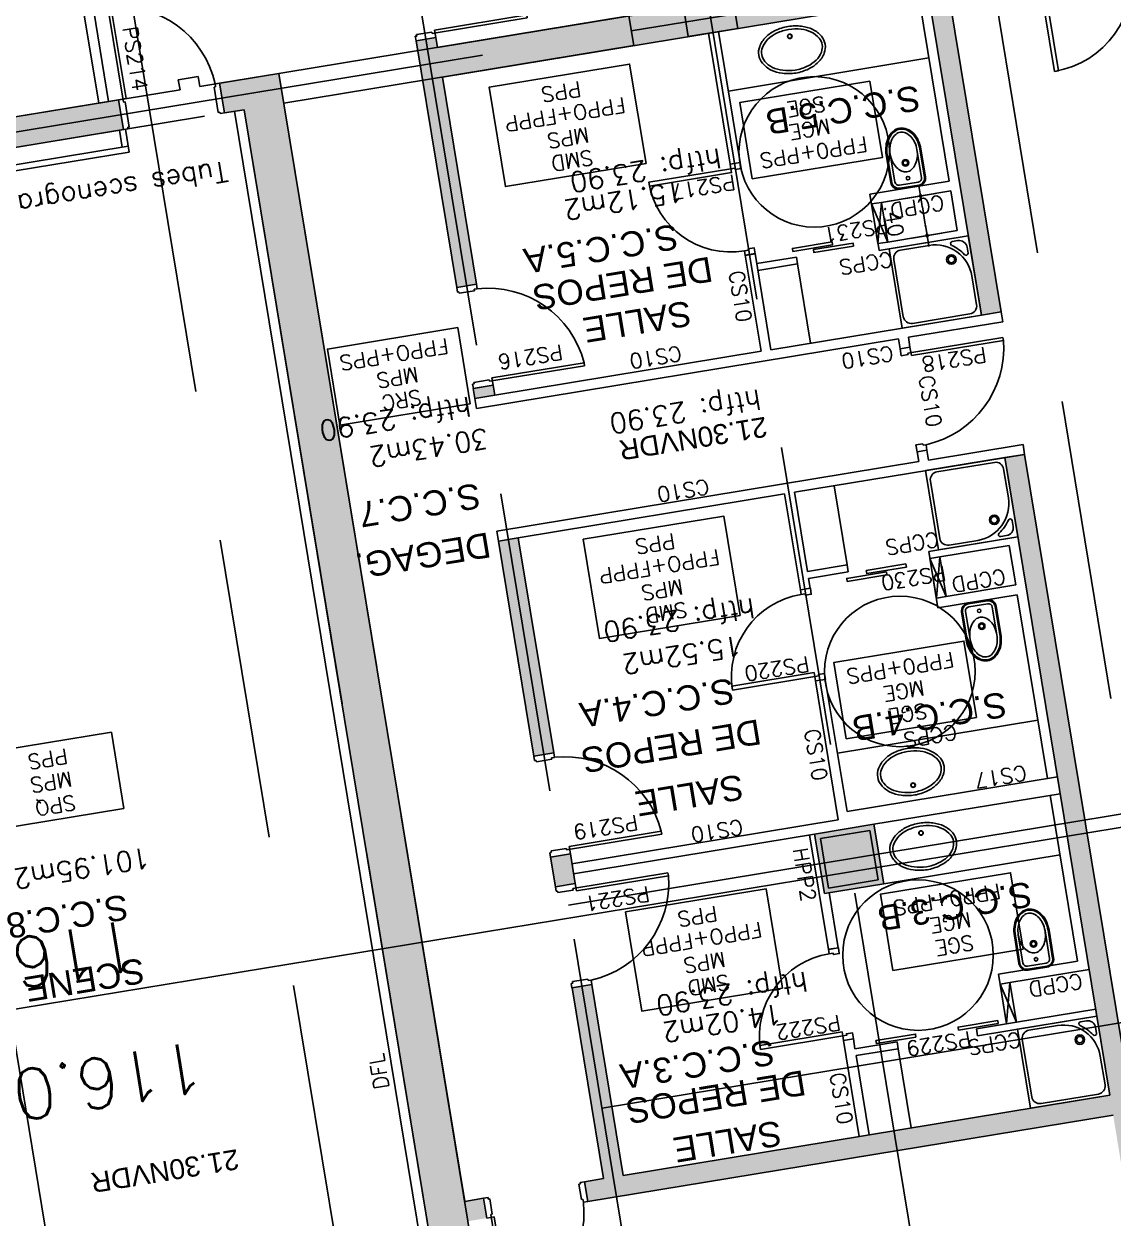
# Model space of a CAD drawing. Header units: millimetres. Extents: x 33242 to 33523, y 51624 to 51793.
# Drawn here: x 33280.9 to 33291.75, y 51648.87 to 51660.77 of the extents above; entities that cross this region are included whole.
import ezdxf
from ezdxf.enums import TextEntityAlignment as Align

# ---------------------------------------------------------------- set-up
doc = ezdxf.new("R2010")
doc.units = ezdxf.units.MM
doc.header["$LTSCALE"] = 0.5
doc.linetypes.add('ACAD_ISO02W100', pattern=[15, 12, -3])
doc.linetypes.add('ACAD_ISO08W100', pattern=[36, 24, -3, 6, -3])
doc.layers.get('0').update_dxf_attribs({"linetype": 'CONTINUOUS'})
for name, color, linetype in [('00-TRAMES-BAT', 7, 'ACAD_ISO08W100'), ('02-MURS-PORTEUR', 1, 'CONTINUOUS'), ('02-MURS-POTEAU', 6, 'CONTINUOUS'), ('04-CLOISONS', 2, 'CONTINUOUS'), ('05-MEN-INT', 4, 'CONTINUOUS'), ('05-MEN-INT-NUM', 62, 'CONTINUOUS'), ('08-EQUI-HANDI', 151, 'CONTINUOUS'), ('08-EQUI-MEUBLE', 8, 'CONTINUOUS'), ('08-EQUI-SANITAIRE', 121, 'CONTINUOUS'), ('09-COT-INT', 7, 'CONTINUOUS'), ('10-ANN-ALTITUDE', 152, 'CONTINUOUS'), ('10-ANN-HSP', 192, 'CONTINUOUS'), ('10-ANN-NOMPIECE', 3, 'CONTINUOUS'), ('10-ANN-NOMPIECE-CODE', 171, 'CONTINUOUS'), ('10-ANN-REPCOUPE', 1, 'CONTINUOUS'), ('10-ANN-SURF', 62, 'CONTINUOUS'), ('10-ANN-TEXTE', 3, 'CONTINUOUS'), ('14-HACH-MURS', 253, 'CONTINUOUS'), ('14-HACH-POTEAU', 251, 'CONTINUOUS')]:
    doc.layers.add(name, color=color, linetype=linetype)
doc.styles.add('ANN', font='romans.shx')
doc.styles.add('COT', font='romans.shx')
doc.styles.add('HSP', font='romans.shx')
doc.styles.add('NDP', font='ARIAL.TTF', dxfattribs={"height": 0.2})
doc.styles.add('NIV', font='ARIAL.TTF', dxfattribs={"height": 0.2})
doc.styles.add('ROMANS', font='romans.shx', dxfattribs={"height": 0.2})
doc.styles.add('SURF', font='romans.shx', dxfattribs={"height": 0.5})
doc.dimstyles.new('COTEXT', dxfattribs={"dimtxt": 0.15, "dimasz": 0.11, "dimexe": 0, "dimexo": 0, "dimgap": 0.05, "dimtad": 1, "dimzin": 4, "dimdsep": 46, "dimtxsty": 'COT', "dimblk1": 'COTBLOC', "dimblk2": 'COTBLOC', "dimsah": 1, "dimcen": -0.1, "dimse1": 1, "dimse2": 1, "dimadec": 0, "dimazin": 0, "dimtfac": 1, "dimtmove": 2, "dimatfit": 3, "dimldrblk": 'COTBLOC', "dimfxl": 0, "dimtolj": 1, "dimarcsym": 0})

# ---------------------------------------------------------------- blocks, each defined once
blk = doc.blocks.new('MVP9')
for p, q in [((0.075, 0.93), (0.045, 0.93)), ((0.045, -0.03), (0.045, 0.93)), ((0.075, 0.93), (0.075, 0)), ((0.075, 0), (0, 0)), ((0, 0), (0, -0.2)), ((0.975, 0), (0.975, -0.03)), ((1.02, 0), (0.975, 0)), ((0.06, -0.03), (0.045, -0.03)), ((0.06, -0.03), (0.06, -0.185)), ((0.975, -0.03), (0.96, -0.03)), ((0.96, -0.03), (0.96, -0.185)), ((1.02, 0), (1.02, -0.2)), ((0.045, -0.2), (0, -0.2)), ((0.06, -0.185), (0.045, -0.185)), ((0.045, -0.185), (0.045, -0.2)), ((0.975, -0.185), (0.96, -0.185)), ((0.975, -0.185), (0.975, -0.2)), ((1.02, -0.2), (0.975, -0.2))]:
    blk.add_line(p, q)
for centre, radius, start, end in [((-0.015, -0.057), 0.992, 3.3237, 84.7979), ((0.175, 0), 0.83, 0, 0)]:
    blk.add_arc(centre, radius, start, end)
blk = doc.blocks.new('M20L90D')
for points in [[(-185.5, 1.5), (-185.5, 93.5), (-181.5, 93.5), (-181.5, 1.5)], [(-1.5, 1.5), (-1.5, 93.5), (-5.5, 93.5), (-5.5, 1.5)], [(-187, 0), (-188.5, 0), (-188.5, 1.5), (-185.5, 1.5), (-185.5, -3.5), (-183.5, -3.5), (-183.5, -6), (-185.5, -6), (-185.5, -21.5), (-188.5, -21.5), (-188.5, -20), (-187, -20)], [(0, 0), (1.5, 0), (1.5, 1.5), (-1.5, 1.5), (-1.5, -3.5), (-3.5, -3.5), (-3.5, -6), (-1.5, -6), (-1.5, -21.5), (1.5, -21.5), (1.5, -20), (0, -20)]]:
    blk.add_lwpolyline(points, close=True)
for centre, start, end in [((-185.5, 1.5), 360, 90), ((-1.5, 1.5), 90, 180)]:
    blk.add_arc(centre, 92, start, end)
blk = doc.blocks.new('MTP9')
for p, q in [((0.075, 0.93), (0.045, 0.93)), ((0.045, -0.03), (0.045, 0.93)), ((0.075, 0.93), (0.075, 0)), ((0, 0), (0, -0.3)), ((0.075, 0), (0, 0)), ((0.06, -0.03), (0.045, -0.03)), ((0.06, -0.03), (0.06, -0.285)), ((0.975, -0.03), (0.96, -0.03)), ((0.96, -0.03), (0.96, -0.285)), ((0.975, 0), (0.975, -0.03)), ((1.02, 0), (0.975, 0)), ((1.02, 0), (1.02, -0.3)), ((0.045, -0.3), (0, -0.3)), ((0.045, -0.285), (0.045, -0.3)), ((0.06, -0.285), (0.045, -0.285)), ((0.975, -0.285), (0.96, -0.285)), ((0.975, -0.285), (0.975, -0.3)), ((1.02, -0.3), (0.975, -0.3))]:
    blk.add_line(p, q)
for centre, radius, start, end in [((-0.015, -0.057), 0.992, 3.3237, 84.7979), ((0.175, 0), 0.83, 0, 0)]:
    blk.add_arc(centre, radius, start, end)
blk = doc.blocks.new('7DP9')
for p, q in [((0.055, -0.03), (0.055, 0.93)), ((0.085, 0.93), (0.055, 0.93)), ((0.085, 0.93), (0.085, 0)), ((0, 0), (0, -0.1)), ((0.085, 0), (0, 0)), ((0.07, -0.1), (0, -0.1)), ((0.07, -0.03), (0.055, -0.03)), ((0.07, -0.03), (0.07, -0.1)), ((0.97, -0.03), (0.97, -0.1)), ((0.985, -0.03), (0.97, -0.03)), ((1.04, -0.1), (0.97, -0.1)), ((1.04, 0), (0.985, 0)), ((0.985, 0), (0.985, -0.03)), ((1.04, 0), (1.04, -0.1))]:
    blk.add_line(p, q)
for centre, radius, start, end in [((-0.005, -0.057), 0.992, 3.3237, 84.7979), ((0.185, 0), 0.83, 0, 0)]:
    blk.add_arc(centre, radius, start, end)
blk = doc.blocks.new('SMP2')
blk.add_lwpolyline([(-1.315, 0), (0, 0), (0, -0.77), (-1.315, -0.77)], close=True)
at = {"style": 'ROMANS'}
for tag, p in [('SOLS', (-0.646, -0.148)), ('PAROIS', (-0.643, -0.377)), ('FAUX-PLAFONDS', (-0.646, -0.61))]:
    blk.add_attdef(tag, text='', height=0.15, dxfattribs=at).set_placement(p, align=Align.MIDDLE)
blk = doc.blocks.new('SMP3')
blk.add_lwpolyline([(-1.367, 0), (0.052, 0), (0.052, -1.003), (-1.367, -1.003)], close=True)
at = {"style": 'ROMANS'}
for tag, p in [('SOLS', (-0.646, -0.148)), ('PAROIS', (-0.643, -0.377)), ('FAUX-PLAFONDS', (-0.651, -0.613)), ('FAUX-PLAFONDS', (-0.648, -0.842))]:
    blk.add_attdef(tag, text='', height=0.15, dxfattribs=at).set_placement(p, align=Align.MIDDLE)
blk = doc.blocks.new('G10D80D')
for points in [[(-4.5, 0), (-4.5, 83), (-8.5, 83), (-8.5, 0)], [(-92, 0), (-87.5, 0), (-87.5, -4), (-86, -4), (-86, -10), (-92, -10)], [(0, 0), (-4.5, 0), (-4.5, -4), (-6, -4), (-6, -10), (0, -10)]]:
    blk.add_lwpolyline(points, close=True)
blk.add_arc((-4.5, 0), 83, 90, 180)
blk = doc.blocks.new('_PSD8383')
for p, q in [((0, 80), (80, 80)), ((0, 0), (0, 80)), ((11, 77), (69, 77)), ((80, 0), (80, 80)), ((3, 40), (3, 69)), ((77, 11), (77, 69)), ((3, 11), (3, 16.8)), ((0, 0), (80, 0)), ((11, 3), (16.8, 3)), ((40, 3), (69, 3))]:
    blk.add_line(p, q)
for radius in [4.75, 3.25]:
    blk.add_circle((20.5, 20.5), radius)
for centre, radius, start, end in [((11, 69), 8, 90, 180), ((69, 69), 8, 0, 90), ((40, 40), 37, 180, 270), ((5, 16.8), 2, 33.5573, 180), ((40, 40), 40, 213.5573, 236.4427), ((11, 11), 8, 180, 270), ((16.8, 5), 2, 270, 56.4427), ((69, 11), 8, 270, 0)]:
    blk.add_arc(centre, radius, start, end)
blk = doc.blocks.new('_PSV6747')
for points in [[(33.5, -23.5, 0.134143), (31.2, -15, 0.106824), (23.7, -6.9, 0.082422), (13.3, -1.9, 0.070813), (0, 0, 0.070813), (-13.3, -1.9, 0.082422), (-23.7, -6.9, 0.106824), (-31.2, -15, 0.134143), (-33.5, -23.5, 0.134143), (-31.2, -32, 0.106824), (-23.7, -40.1, 0.082422), (-13.3, -45.1, 0.070813), (0, -47, 0.070813), (13.3, -45.1, 0.082422), (23.7, -40.1, 0.106824), (31.2, -32, 0.134143)], [(30.5, -23.5, 0.134143), (28.6, -16.5, 0.106824), (22, -9.3, 0.082422), (12.4, -4.8, 0.070813), (0, -3, 0.070813), (-12.4, -4.8, 0.082422), (-22, -9.3, 0.106824), (-28.6, -16.5, 0.134143), (-30.5, -23.5, 0.134143), (-28.6, -30.5, 0.106824), (-22, -37.7, 0.082422), (-12.4, -42.2, 0.070813), (0, -44, 0.070813), (12.4, -42.2, 0.082422), (22, -37.7, 0.106824), (28.6, -30.5, 0.134143)]]:
    blk.add_lwpolyline(points, format="xyb", close=True)
for radius in [2.25, 2]:
    blk.add_circle((0, -9.9), radius)
blk = doc.blocks.new('_PSWEN2')
for p, q in [((-17.5, 8), (-17.5, 36)), ((-16.5, 8), (-16.5, 36)), ((-13.5, 8), (-13.5, 36)), ((13.5, 8), (13.5, 36)), ((16.5, 8), (16.5, 36)), ((17.5, 8), (17.5, 36)), ((9.5, 4), (-9.5, 4)), ((9.5, 1), (-9.5, 1)), ((9.5, 0), (-9.5, 0))]:
    blk.add_line(p, q)
for points in [[(17.5, 36, 0.068264), (16.3, 45, 0.080452), (12.9, 52.4, 0.107069), (7, 58, 0.138474), (0, 60, 0.138474), (-7, 58, 0.107069), (-12.9, 52.4, 0.080452), (-16.3, 45, 0.068264), (-17.5, 36, 0.068264)], [(16.5, 36, 0.068264), (15.3, 44.8, 0.080452), (12, 51.8, 0.107069), (6.4, 57.2, 0.138474), (0, 59, 0.138474), (-6.4, 57.2, 0.107069), (-12, 51.8, 0.080452), (-15.3, 44.8, 0.068264), (-16.5, 36, 0.068264)]]:
    blk.add_lwpolyline(points, format="xyb")
blk.add_lwpolyline([(0, 16, 0.138474), (4.9, 17.4, 0.107069), (9.5, 21.9, 0.080452), (12.4, 28, 0.068264), (13.5, 36, 0.068264), (12.4, 44, 0.080452), (9.5, 50.1, 0.107069), (4.9, 54.6, 0.138474), (0, 56, 0.138474), (-4.9, 54.6, 0.107069), (-9.5, 50.1, 0.080452), (-12.4, 44, 0.068264), (-13.5, 36, 0.068264), (-12.4, 28, 0.080452), (-9.5, 21.9, 0.107069), (-4.9, 17.4, 0.138474)], format="xyb", close=True)
for centre, radius in [((0, 25), 3.25), ((0, 25), 2.25), ((0, 9.5), 1.75)]:
    blk.add_circle(centre, radius)
for centre, radius, start, end in [((-9.5, 8), 8, 180, 270), ((-9.5, 8), 7, 180, 270), ((-9.5, 8), 4, 180, 270), ((9.5, 8), 8, 270, 0), ((9.5, 8), 4, 270, 360), ((9.5, 8), 7, 270, 0)]:
    blk.add_arc(centre, radius, start, end)
blk = doc.blocks.new('COTBLOC')
for p, q in [((0, -1.3608), (0, 1.3608)), ((-0.76, 0), (-0.99, 0)), ((0, 0), (-0.76, 0)), ((0, 0), (0.76, 0)), ((0.76, 0), (0.99, 0))]:
    blk.add_line(p, q)
at = {"const_width": 0.15}
blk.add_lwpolyline([(-0.1, 0, 1), (0.1, 0, 1)], format="xyb", close=True, dxfattribs=at)
blk = doc.blocks.new('*D50')
at = {"layer": '09-COT-INT', "color": 0, "lineweight": -2}
blk.add_line((33289.877, 51658.773), (33289.848, 51658.951), dxfattribs=at)
at = {"layer": '09-COT-INT', "color": 0, "lineweight": -2, "xscale": 0.11, "yscale": 0.11, "zscale": 0.11}
for p, rotation in [((33289.83, 51659.059), 99.35057366828106), ((33289.895, 51658.664), 279.350573668281)]:
    blk.add_blockref('COTBLOC', p, dxfattribs=dict(at, rotation=rotation))
at = {"layer": '09-COT-INT', "color": 0, "insert": (33289.566, 51658.813), "char_height": 0.15, "attachment_point": 5, "rotation": 279.3506, "style": 'COT'}
blk.add_mtext('\\A1;.40', dxfattribs=at)

msp = doc.modelspace()

# ---------------------------------------------------------------- hatches: boundary and pattern name
at = {"layer": '14-HACH-MURS'}
for points in [[(33295.469, 51667.231), (33293.324, 51667.301), (33291.085, 51668.015), (33288.989, 51669.077), (33288.755, 51669.31), (33288.977, 51667.965), (33288.779, 51667.932), (33288.513, 51669.552), (33287.924, 51670.139), (33277.013, 51668.342), (33277.963, 51662.571), (33289.353, 51664.446), (33289.083, 51666.087), (33289.281, 51666.119), (33290.633, 51657.904), (33290.436, 51657.872), (33289.914, 51661.042), (33285.066, 51660.244), (33285.406, 51658.179), (33285.209, 51658.146), (33284.804, 51660.606), (33285.001, 51660.638), (33285.017, 51660.54), (33289.865, 51661.338), (33289.386, 51664.249), (33284.538, 51663.451), (33284.835, 51661.645), (33284.638, 51661.612), (33284.34, 51663.418), (33277.996, 51662.373), (33278.475, 51659.463), (33278.278, 51659.43), (33276.783, 51668.507), (33288.236, 51670.393), (33289.226, 51669.405), (33291.237, 51668.386), (33293.392, 51667.699), (33295.606, 51667.627), (33298.103, 51652.466), (33297.905, 51652.433), (33297.345, 51655.834), (33294.484, 51655.363), (33294.797, 51653.462), (33294.6, 51653.429), (33293.454, 51660.389), (33293.651, 51660.421), (33294.452, 51655.56), (33297.313, 51656.031), (33296.314, 51662.096), (33293.453, 51661.625), (33293.485, 51661.427), (33293.288, 51661.395), (33293.256, 51661.592), (33292.844, 51661.525), (33292.796, 51661.821), (33296.266, 51662.392), (33295.786, 51665.303), (33292.316, 51664.731), (33292.284, 51664.929), (33295.754, 51665.5)], [(33285.677, 51646.684), (33285.282, 51646.619), (33283.092, 51659.919), (33282.895, 51659.886), (33282.846, 51660.182), (33283.438, 51660.28), (33285.289, 51649.038), (33285.477, 51649.069), (33285.509, 51648.872), (33285.322, 51648.841)], [(33281.889, 51659.721), (33276.777, 51658.879), (33277.281, 51655.824), (33276.886, 51655.759), (33276.334, 51659.11), (33281.84, 51660.017)], [(33285.391, 51657.041), (33285.588, 51657.074), (33285.572, 51657.172), (33285.374, 51657.14)]]:
    msp.add_hatch(color=256, dxfattribs=at).paths.add_polyline_path(points)
h = msp.add_hatch(color=256, dxfattribs=at)
h.paths.add_polyline_path([(33286.516, 51649.038), (33286.483, 51649.235), (33286.671, 51649.266), (33286.358, 51651.167), (33286.555, 51651.199), (33286.868, 51649.298), (33291.716, 51650.097), (33290.67, 51656.451), (33290.867, 51656.483), (33292.301, 51647.775), (33292.104, 51647.742), (33291.749, 51649.899)])
h.paths.add_polyline_path([(33286.389, 51652.206), (33286.192, 51652.173), (33286.143, 51652.469), (33286.341, 51652.502)])
h.paths.add_polyline_path([(33285.978, 51653.475), (33286.175, 51653.508), (33285.822, 51655.653), (33285.624, 51655.62)])
at = {"layer": '14-HACH-POTEAU'}
h = msp.add_hatch(color=256, dxfattribs=at)
h.paths.add_polyline_path([(33288.913, 51652.161), (33289.407, 51652.243), (33289.326, 51652.736), (33288.832, 51652.655)], flags=0)
h.paths.add_polyline_path([(33288.872, 51652.108), (33289.464, 51652.205), (33289.366, 51652.797), (33288.774, 51652.7)])
h.paths.add_polyline_path([(33288.913, 51652.161), (33288.832, 51652.655), (33289.326, 51652.736), (33289.407, 51652.243)], flags=16)

# ---------------------------------------------------------------- linework, layer by layer
at = {"layer": '00-TRAMES-BAT'}
for p, q in [((33293.921, 51640.73), (33284.653, 51697.015)), ((33291.125, 51640.27), (33281.857, 51696.555)), ((33288.329, 51639.81), (33279.061, 51696.095)), ((33285.534, 51639.349), (33276.265, 51695.634)), ((33282.738, 51638.889), (33273.47, 51695.174)), ((33356.51, 51672.16), (33258.992, 51656.102)), ((33381.521, 51667.668), (33286.323, 51651.992)), ((33381.855, 51665.643), (33286.657, 51649.968))]:
    msp.add_line(p, q, dxfattribs=at)
at = {"layer": '02-MURS-PORTEUR'}
for p, q in [((33285.017, 51660.54), (33289.865, 51661.338)), ((33290.633, 51657.904), (33290.111, 51661.075)), ((33285.066, 51660.244), (33289.914, 51661.042)), ((33290.436, 51657.872), (33289.914, 51661.042)), ((33285.001, 51660.638), (33284.804, 51660.606)), ((33284.804, 51660.606), (33285.209, 51658.146)), ((33285.001, 51660.638), (33285.017, 51660.54)), ((33282.846, 51660.182), (33283.438, 51660.28)), ((33283.438, 51660.28), (33285.289, 51649.038)), ((33285.066, 51660.244), (33285.406, 51658.179)), ((33282.895, 51659.886), (33282.846, 51660.182)), ((33278.475, 51659.463), (33281.84, 51660.017)), ((33281.84, 51660.017), (33281.889, 51659.721)), ((33282.895, 51659.886), (33283.092, 51659.919)), ((33283.092, 51659.919), (33285.282, 51646.619)), ((33276.777, 51658.879), (33281.889, 51659.721)), ((33285.406, 51658.179), (33285.209, 51658.146)), ((33290.436, 51657.872), (33290.633, 51657.904)), ((33285.572, 51657.172), (33285.374, 51657.14)), ((33285.374, 51657.14), (33285.391, 51657.041)), ((33285.572, 51657.172), (33285.588, 51657.074)), ((33285.391, 51657.041), (33285.588, 51657.074)), ((33290.67, 51656.451), (33290.867, 51656.483)), ((33291.716, 51650.097), (33290.67, 51656.451)), ((33292.301, 51647.775), (33290.867, 51656.483)), ((33285.624, 51655.62), (33285.822, 51655.653)), ((33285.624, 51655.62), (33285.978, 51653.475)), ((33285.822, 51655.653), (33286.175, 51653.508)), ((33286.175, 51653.508), (33285.978, 51653.475)), ((33286.341, 51652.502), (33286.143, 51652.469)), ((33286.341, 51652.502), (33286.389, 51652.206)), ((33286.143, 51652.469), (33286.192, 51652.173)), ((33286.389, 51652.206), (33286.192, 51652.173)), ((33286.555, 51651.199), (33286.358, 51651.167)), ((33286.555, 51651.199), (33286.868, 51649.298)), ((33286.358, 51651.167), (33286.671, 51649.266)), ((33286.868, 51649.298), (33291.716, 51650.097)), ((33286.516, 51649.038), (33291.749, 51649.899)), ((33286.671, 51649.266), (33286.483, 51649.235)), ((33286.516, 51649.038), (33286.483, 51649.235)), ((33285.477, 51649.069), (33285.289, 51649.038)), ((33285.509, 51648.872), (33285.477, 51649.069))]:
    msp.add_line(p, q, dxfattribs=at)
at = {"layer": '02-MURS-PORTEUR', "color": 8, "linetype": 'ACAD_ISO02W100'}
for p, q in [((33282.649, 51660.15), (33286.925, 51660.854)), ((33286.925, 51660.854), (33286.973, 51660.558)), ((33283.487, 51659.984), (33286.973, 51660.558)), ((33282.633, 51660.248), (33282.435, 51660.216)), ((33282.633, 51660.248), (33282.649, 51660.15)), ((33283.438, 51660.28), (33286.207, 51643.463)), ((33280.172, 51659.742), (33282.452, 51660.117)), ((33282.452, 51660.117), (33282.435, 51660.216)), ((33276.777, 51658.879), (33283.092, 51659.919)), ((33283.092, 51659.919), (33285.772, 51643.645))]:
    msp.add_line(p, q, dxfattribs=at)
msp.add_lwpolyline([(33287.961, 51661.024), (33287.467, 51660.943), (33287.516, 51660.647), (33288.01, 51660.728)], close=True, dxfattribs=at)
at = {"layer": '02-MURS-POTEAU'}
for p, q in [((33289.366, 51652.797), (33288.774, 51652.7)), ((33289.464, 51652.205), (33289.366, 51652.797)), ((33288.774, 51652.7), (33288.872, 51652.108)), ((33288.872, 51652.108), (33289.464, 51652.205))]:
    msp.add_line(p, q, dxfattribs=at)
at = {"layer": '02-MURS-POTEAU', "color": 8, "linetype": 'ACAD_ISO02W100'}
msp.add_lwpolyline([(33289.326, 51652.736), (33288.832, 51652.655), (33288.913, 51652.161), (33289.407, 51652.243)], close=True, dxfattribs=at)
at = {"layer": '04-CLOISONS'}
for p, q in [((33281.643, 51659.984), (33281.365, 51661.671)), ((33281.741, 51660), (33281.463, 51661.688)), ((33290.115, 51659.207), (33289.815, 51661.026)), ((33287.818, 51660.697), (33288.033, 51659.392)), ((33287.719, 51660.681), (33287.934, 51659.375)), ((33282.994, 51659.903), (33285.184, 51646.603)), ((33288.033, 51659.392), (33287.934, 51659.375)), ((33290.115, 51659.207), (33289.325, 51659.077)), ((33289.418, 51658.515), (33289.325, 51659.077)), ((33290.131, 51659.109), (33289.44, 51658.995)), ((33290.196, 51658.714), (33290.131, 51659.109)), ((33289.342, 51658.979), (33289.44, 51658.995)), ((33289.505, 51658.6), (33289.342, 51658.979)), ((33289.406, 51658.584), (33289.342, 51658.979)), ((33289.406, 51658.584), (33289.44, 51658.995)), ((33289.539, 51659.011), (33289.44, 51658.995)), ((33289.505, 51658.6), (33289.44, 51658.995)), ((33289.44, 51658.995), (33289.505, 51658.6)), ((33290.196, 51658.714), (33289.505, 51658.6)), ((33289.505, 51658.6), (33289.406, 51658.584)), ((33290.306, 51658.661), (33289.418, 51658.515)), ((33288.183, 51658.484), (33288.084, 51658.468)), ((33288.084, 51658.468), (33288.242, 51657.511)), ((33288.183, 51658.484), (33288.34, 51657.527)), ((33288.594, 51658.45), (33288.199, 51658.385)), ((33288.605, 51658.381), (33288.594, 51658.45)), ((33288.605, 51658.381), (33288.21, 51658.316)), ((33288.34, 51657.527), (33290.436, 51657.872)), ((33290.633, 51657.904), (33290.649, 51657.806)), ((33289.709, 51657.651), (33290.649, 51657.806)), ((33285.407, 51656.942), (33289.611, 51657.635)), ((33289.627, 51657.536), (33289.611, 51657.635)), ((33289.725, 51657.552), (33289.709, 51657.651)), ((33285.588, 51657.074), (33288.242, 51657.511)), ((33289.725, 51657.552), (33289.627, 51657.536)), ((33285.407, 51656.942), (33285.391, 51657.041)), ((33289.911, 51656.427), (33290.851, 51656.582)), ((33290.867, 51656.483), (33290.851, 51656.582)), ((33288.574, 51656.106), (33290.867, 51656.483)), ((33289.894, 51656.526), (33289.796, 51656.51)), ((33289.796, 51656.51), (33289.812, 51656.411)), ((33289.911, 51656.427), (33289.894, 51656.526)), ((33289.812, 51656.411), (33285.608, 51655.719)), ((33288.475, 51656.09), (33285.822, 51655.653)), ((33288.633, 51655.133), (33288.475, 51656.09)), ((33288.704, 51655.317), (33288.574, 51656.106)), ((33285.608, 51655.719), (33285.624, 51655.62)), ((33290.8, 51655.662), (33289.912, 51655.515)), ((33289.912, 51655.515), (33290.004, 51654.953)), ((33290.022, 51655.463), (33289.923, 51655.446)), ((33289.923, 51655.446), (33290.022, 51655.463)), ((33289.988, 51655.052), (33290.022, 51655.463)), ((33290.713, 51655.576), (33290.022, 51655.463)), ((33290.022, 51655.463), (33290.087, 51655.068)), ((33290.022, 51655.463), (33290.087, 51655.068)), ((33290.778, 51655.182), (33290.713, 51655.576)), ((33289.099, 51655.382), (33288.704, 51655.317)), ((33289.099, 51655.382), (33289.11, 51655.312)), ((33290.087, 51655.068), (33289.923, 51655.446)), ((33289.988, 51655.052), (33289.923, 51655.446)), ((33289.11, 51655.312), (33288.715, 51655.247)), ((33288.732, 51655.149), (33288.715, 51655.247)), ((33288.732, 51655.149), (33288.633, 51655.133)), ((33290.778, 51655.182), (33290.087, 51655.068)), ((33290.087, 51655.068), (33289.988, 51655.052)), ((33290.794, 51655.083), (33290.004, 51654.953)), ((33291.095, 51653.254), (33290.794, 51655.083)), ((33288.881, 51654.241), (33288.783, 51654.225)), ((33289.011, 51652.84), (33288.783, 51654.225)), ((33289.098, 51652.925), (33288.881, 51654.241)), ((33291.194, 51653.27), (33289.098, 51652.925)), ((33291.221, 51653.102), (33289.366, 51652.797)), ((33291.395, 51651.432), (33291.123, 51653.086)), ((33289.011, 51652.84), (33286.357, 51652.403)), ((33288.774, 51652.7), (33286.373, 51652.304)), ((33288.725, 51652.691), (33288.913, 51651.55)), ((33288.921, 51652.116), (33289.011, 51651.567)), ((33289.011, 51651.567), (33288.913, 51651.55)), ((33291.395, 51651.432), (33290.606, 51651.302)), ((33290.687, 51650.809), (33290.606, 51651.302)), ((33291.51, 51651.35), (33290.72, 51651.22)), ((33290.622, 51651.203), (33290.72, 51651.22)), ((33290.785, 51650.825), (33290.622, 51651.203)), ((33290.687, 51650.809), (33290.622, 51651.203)), ((33290.687, 51650.809), (33290.72, 51651.22)), ((33290.785, 51650.825), (33290.72, 51651.22)), ((33290.72, 51651.22), (33290.785, 51650.825)), ((33291.575, 51650.955), (33290.785, 51650.825)), ((33291.586, 51650.886), (33290.397, 51650.69)), ((33290.785, 51650.825), (33290.687, 51650.809)), ((33290.687, 51650.809), (33290.386, 51650.759)), ((33290.397, 51650.69), (33290.386, 51650.759)), ((33289.161, 51650.659), (33289.062, 51650.643)), ((33289.062, 51650.643), (33289.22, 51649.685)), ((33289.161, 51650.659), (33289.177, 51650.56)), ((33289.596, 51650.629), (33289.177, 51650.56)), ((33289.608, 51650.56), (33289.596, 51650.629)), ((33289.608, 51650.56), (33289.189, 51650.491)), ((33289.189, 51650.491), (33289.318, 51649.702))]:
    msp.add_line(p, q, dxfattribs=at)
at = {"layer": '05-MEN-INT'}
for p, q in [((33288.735, 51657.592), (33288.605, 51658.381)), ((33288.969, 51656.171), (33289.099, 51655.382)), ((33289.738, 51649.771), (33289.608, 51650.56))]:
    msp.add_line(p, q, dxfattribs=at)
for points in [[(33288.953, 51658.572), (33288.558, 51658.507), (33288.553, 51658.536), (33288.948, 51658.601)], [(33289.163, 51658.56), (33288.768, 51658.495), (33288.763, 51658.525), (33289.158, 51658.59)], [(33289.685, 51655.391), (33289.29, 51655.326), (33289.295, 51655.296), (33289.689, 51655.361)], [(33289.49, 51655.312), (33289.095, 51655.248), (33289.1, 51655.218), (33289.494, 51655.283)], [(33290.603, 51650.811), (33290.209, 51650.746), (33290.204, 51650.776), (33290.599, 51650.841)], [(33289.784, 51650.676), (33289.39, 51650.611), (33289.385, 51650.641), (33289.78, 51650.706)]]:
    msp.add_lwpolyline(points, close=True, dxfattribs=at)
at = {"layer": '08-EQUI-HANDI', "linetype": 'ACAD_ISO02W100'}
for centre in [(33288.771, 51659.498), (33289.624, 51654.32), (33289.805, 51651.493)]:
    msp.add_circle(centre, 0.75, dxfattribs=at)
at = {"layer": '08-EQUI-MEUBLE'}
for p, q in [((33281.936, 51659.556), (33276.805, 51658.711)), ((33281.946, 51659.497), (33276.815, 51658.652))]:
    msp.add_line(p, q, dxfattribs=at)
for points in [[(33281.849, 51659.714), (33281.877, 51659.546)], [(33281.946, 51659.497), (33281.908, 51659.724)]]:
    msp.add_lwpolyline(points, dxfattribs=at)
at = {"layer": '08-EQUI-SANITAIRE'}
for p, q in [((33289.913, 51660.434), (33287.916, 51660.105)), ((33290.999, 51653.836), (33289.002, 51653.507)), ((33291.22, 51652.494), (33289.464, 51652.205))]:
    msp.add_line(p, q, dxfattribs=at)
at = {"layer": '10-ANN-REPCOUPE'}
msp.add_line((33298.352, 51653.842), (33255.959, 51646.861), dxfattribs=at)

# ---------------------------------------------------------------- block references
at = {"layer": '05-MEN-INT', "xscale": -1}
for p, rotation in [((33285.001, 51660.638), 279.3505736665679), ((33285.572, 51657.172), 279.3505736665679), ((33286.341, 51652.502), 279.3505736665679), ((33285.509, 51648.872), 189.3505736695151)]:
    msp.add_blockref('MVP9', p, dxfattribs=dict(at, rotation=rotation))
at = {"layer": '05-MEN-INT', "yscale": 0.01000000000203727, "zscale": 0.01}
for name, p, xscale, rotation in [('M20L90D', (33292.844, 51661.525), -0.01000000000079635, 189.3506204377757), ('G10D80D', (33287.934, 51659.375), 0.009999999991591528, 99.3505736762058), ('G10D80D', (33288.783, 51654.225), -0.009999999991591528, 99.35057367620585), ('G10D80D', (33289.062, 51650.643), -0.009999999991591528, 99.35057367620585)]:
    msp.add_blockref(name, p, dxfattribs=dict(at, xscale=xscale, rotation=rotation))
at = {"layer": '05-MEN-INT'}
for name, p, rotation in [('MTP9', (33281.84, 51660.017), 9.350573669994176), ('7DP9', (33289.725, 51657.552), 279.3505736682811), ('MVP9', (33286.389, 51652.206), 279.3505736741753)]:
    msp.add_blockref(name, p, dxfattribs=dict(at, rotation=rotation))
at = {"layer": '08-EQUI-SANITAIRE', "yscale": 0.01000000000203727, "zscale": 0.01}
for name, p, xscale, rotation in [('_PSV6747', (33288.511, 51660.748), 0.009999999991591528, 9.35057367620581), ('_PSWEN2', (33289.72, 51659.142), -0.009999999991591528, 9.350573676205762), ('_PSD8383', (33290.306, 51658.661), -0.009999999991591528, 99.35057367620585), ('_PSD8383', (33290.8, 51655.662), 0.009999999991591528, 99.3505736762058), ('_PSWEN2', (33290.399, 51655.018), 0.009999999991591528, 189.3505736762058), ('_PSV6747', (33289.772, 51653.089), -0.009999999991591528, 189.3505736762058), ('_PSV6747', (33289.819, 51652.808), 0.009999999991591528, 9.35057367620581), ('_PSWEN2', (33290.996, 51651.358), -0.009999999991591528, 9.350573676205762), ('_PSD8383', (33291.586, 51650.886), -0.009999999991591528, 99.35057367620585)]:
    msp.add_blockref(name, p, dxfattribs=dict(at, xscale=xscale, rotation=rotation))
at = {"layer": '10-ANN-TEXTE'}
ref = msp.add_blockref('SMP3', (33285.746, 51659.161), dxfattribs=dict(at, rotation=189.350573668281))
ref.add_attrib('SOLS', 'SMD', dxfattribs={"layer": '0', "height": 0.15, "rotation": 189.3506, "style": 'ANN'}).set_placement((33286.359, 51659.411), align=Align.MIDDLE)
ref.add_attrib('PAROIS', 'MPS', dxfattribs={"layer": '0', "height": 0.15, "rotation": 189.3506, "style": 'ANN'}).set_placement((33286.319, 51659.637), align=Align.MIDDLE)
ref.add_attrib('FAUX-PLAFONDS', 'FPPO+FPPP', dxfattribs={"layer": '0', "height": 0.15, "rotation": 189.3506, "style": 'ANN'}).set_placement((33286.289, 51659.871), align=Align.MIDDLE)
ref.add_attrib('FAUX-PLAFONDS', 'PPS', dxfattribs={"layer": '0', "height": 0.15, "rotation": 189.3506, "style": 'ANN'}).set_placement((33286.249, 51660.097), align=Align.MIDDLE)
ref = msp.add_blockref('SMP2', (33288.029, 51659.99), dxfattribs=dict(at, xscale=-1, rotation=9.350573669103763))
ref.add_attrib('SOLS', 'SGE', dxfattribs={"layer": '0', "height": 0.15, "rotation": 189.3506, "style": 'ANN'}).set_placement((33288.69, 51659.949), align=Align.MIDDLE)
ref.add_attrib('PAROIS', 'MGE', dxfattribs={"layer": '0', "height": 0.15, "rotation": 189.3506, "style": 'ANN'}).set_placement((33288.725, 51659.723), align=Align.MIDDLE)
ref.add_attrib('FAUX-PLAFONDS', 'FPP0+PPS', dxfattribs={"layer": '0', "height": 0.15, "rotation": 189.3506, "style": 'ANN'}).set_placement((33288.765, 51659.494), align=Align.MIDDLE)
ref = msp.add_blockref('SMP2', (33284.046, 51656.773), dxfattribs=dict(at, rotation=189.350573668281))
ref.add_attrib('SOLS', 'SRC', dxfattribs={"layer": '0', "height": 0.15, "rotation": 189.3506, "style": 'ANN'}).set_placement((33284.659, 51657.024), align=Align.MIDDLE)
ref.add_attrib('PAROIS', 'MPS', dxfattribs={"layer": '0', "height": 0.15, "rotation": 189.3506, "style": 'ANN'}).set_placement((33284.619, 51657.249), align=Align.MIDDLE)
ref.add_attrib('FAUX-PLAFONDS', 'FPPO+PPS', dxfattribs={"layer": '0', "height": 0.15, "rotation": 189.3506, "style": 'ANN'}).set_placement((33284.584, 51657.479), align=Align.MIDDLE)
ref = msp.add_blockref('SMP3', (33286.684, 51654.656), dxfattribs=dict(at, rotation=189.350573668281))
ref.add_attrib('SOLS', 'SMD', dxfattribs={"layer": '0', "height": 0.15, "rotation": 189.3506, "style": 'ANN'}).set_placement((33287.297, 51654.906), align=Align.MIDDLE)
ref.add_attrib('PAROIS', 'MPS', dxfattribs={"layer": '0', "height": 0.15, "rotation": 189.3506, "style": 'ANN'}).set_placement((33287.257, 51655.132), align=Align.MIDDLE)
ref.add_attrib('FAUX-PLAFONDS', 'FPPO+FPPP', dxfattribs={"layer": '0', "height": 0.15, "rotation": 189.3506, "style": 'ANN'}).set_placement((33287.227, 51655.366), align=Align.MIDDLE)
ref.add_attrib('FAUX-PLAFONDS', 'PPS', dxfattribs={"layer": '0', "height": 0.15, "rotation": 189.3506, "style": 'ANN'}).set_placement((33287.187, 51655.592), align=Align.MIDDLE)
ref = msp.add_blockref('SMP2', (33289.09, 51653.649), dxfattribs=dict(at, rotation=189.350573668281))
ref.add_attrib('SOLS', 'SGE', dxfattribs={"layer": '0', "height": 0.15, "rotation": 189.3506, "style": 'ANN'}).set_placement((33289.703, 51653.899), align=Align.MIDDLE)
ref.add_attrib('PAROIS', 'MGE', dxfattribs={"layer": '0', "height": 0.15, "rotation": 189.3506, "style": 'ANN'}).set_placement((33289.663, 51654.125), align=Align.MIDDLE)
ref.add_attrib('FAUX-PLAFONDS', 'FPP0+PPS', dxfattribs={"layer": '0', "height": 0.15, "rotation": 189.3506, "style": 'ANN'}).set_placement((33289.628, 51654.355), align=Align.MIDDLE)
ref = msp.add_blockref('SMP2', (33280.596, 51652.741), dxfattribs=dict(at, rotation=189.350573668281))
ref.add_attrib('SOLS', 'SPQ', dxfattribs={"layer": '0', "height": 0.15, "rotation": 189.3506, "style": 'ANN'}).set_placement((33281.209, 51652.991), align=Align.MIDDLE)
ref.add_attrib('PAROIS', 'MPS', dxfattribs={"layer": '0', "height": 0.15, "rotation": 189.3506, "style": 'ANN'}).set_placement((33281.169, 51653.217), align=Align.MIDDLE)
ref.add_attrib('FAUX-PLAFONDS', 'PPS', dxfattribs={"layer": '0', "height": 0.15, "rotation": 189.3506, "style": 'ANN'}).set_placement((33281.134, 51653.447), align=Align.MIDDLE)
ref = msp.add_blockref('SMP2', (33289.555, 51651.34), dxfattribs=dict(at, rotation=189.350573668281))
ref.add_attrib('SOLS', 'SGE', dxfattribs={"layer": '0', "height": 0.15, "rotation": 189.3506, "style": 'ANN'}).set_placement((33290.168, 51651.59), align=Align.MIDDLE)
ref.add_attrib('PAROIS', 'MGE', dxfattribs={"layer": '0', "height": 0.15, "rotation": 189.3506, "style": 'ANN'}).set_placement((33290.128, 51651.816), align=Align.MIDDLE)
ref.add_attrib('FAUX-PLAFONDS', 'FPP0+PPS', dxfattribs={"layer": '0', "height": 0.15, "rotation": 189.3506, "style": 'ANN'}).set_placement((33290.093, 51652.046), align=Align.MIDDLE)
ref = msp.add_blockref('SMP3', (33287.105, 51650.942), dxfattribs=dict(at, rotation=189.350573668281))
ref.add_attrib('SOLS', 'SMD', dxfattribs={"layer": '0', "height": 0.15, "rotation": 189.3506, "style": 'ANN'}).set_placement((33287.718, 51651.193), align=Align.MIDDLE)
ref.add_attrib('PAROIS', 'MPS', dxfattribs={"layer": '0', "height": 0.15, "rotation": 189.3506, "style": 'ANN'}).set_placement((33287.678, 51651.419), align=Align.MIDDLE)
ref.add_attrib('FAUX-PLAFONDS', 'FPPO+FPPP', dxfattribs={"layer": '0', "height": 0.15, "rotation": 189.3506, "style": 'ANN'}).set_placement((33287.648, 51651.653), align=Align.MIDDLE)
ref.add_attrib('FAUX-PLAFONDS', 'PPS', dxfattribs={"layer": '0', "height": 0.15, "rotation": 189.3506, "style": 'ANN'}).set_placement((33287.608, 51651.879), align=Align.MIDDLE)

# ---------------------------------------------------------------- texts
at = {"layer": '05-MEN-INT-NUM', "style": 'ANN'}
for s, rotation, p in [('PS214', 279.3506, (33281.93, 51660.416)), ('PS217', 189.3506, (33287.652, 51659.221)), ('PS231', 189.3506, (33289.177, 51658.791)), ('PS216', 189.3506, (33285.931, 51657.527)), ('PS218', 189.3506, (33290.153, 51657.503)), ('PS230', 189.3506, (33289.748, 51655.325)), ('PS220', 189.3506, (33288.387, 51654.42)), ('PS219', 189.3506, (33286.68, 51652.84)), ('PS221', 189.3506, (33286.796, 51652.128)), ('PS222', 189.3506, (33288.699, 51650.845)), ('PS229', 189.3506, (33289.998, 51650.682))]:
    msp.add_text(s, height=0.15, rotation=rotation, dxfattribs=at).set_placement(p, align=Align.CENTER)
at = {"layer": '10-ANN-ALTITUDE', "style": 'NIV'}
for p in [(33288.284, 51656.86), (33283.021, 51649.56)]:
    msp.add_text('21.30NVDR', height=0.2, rotation=189.3506, dxfattribs=at).set_placement(p)
at = {"layer": '10-ANN-HSP', "style": 'HSP'}
for p in [(33287.829, 51659.535), (33288.224, 51657.131), (33285.334, 51657.059), (33288.162, 51655.054), (33288.689, 51651.33)]:
    msp.add_text('htfp: 23.90', height=0.2, rotation=189.3506, dxfattribs=at).set_placement(p)
at = {"layer": '10-ANN-NOMPIECE', "style": 'NDP'}
for s, p in [('DE REPOS', (33287.734, 51658.456)), ('SALLE', (33287.524, 51658.017)), ('DEGAG.', (33285.523, 51655.708)), ('DE REPOS', (33288.217, 51653.845)), ('SALLE', (33288.043, 51653.296)), ('SCENE', (33282.076, 51651.466)), ('DE REPOS', (33288.662, 51650.348)), ('SALLE', (33288.423, 51649.846))]:
    msp.add_text(s, height=0.25, rotation=189.3506, dxfattribs=at).set_placement(p)
at = {"layer": '10-ANN-NOMPIECE-CODE', "style": 'NDP'}
for s, p in [('S.C.C.5.B', (33289.804, 51660.164)), ('S.C.C.5.A', (33287.392, 51658.781)), ('S.C.C.7', (33285.423, 51656.199)), ('S.C.C.4.A', (33287.95, 51654.256)), ('S.C.C.4.B', (33290.666, 51654.119)), ('S.C.C.3.B', (33290.918, 51652.228)), ('S.C.C.8', (33281.913, 51652.1)), ('S.C.C.3.A', (33288.353, 51650.653))]:
    msp.add_text(s, height=0.25, rotation=189.3506, dxfattribs=at).set_placement(p)
at = {"layer": '10-ANN-SURF', "style": 'SURF'}
for s, height, p in [('15.12m2', 0.2, (33287.449, 51659.205)), ('30.43m2', 0.2, (33285.507, 51656.745)), ('15.52m2', 0.2, (33288.028, 51654.677)), ('101.95m2', 0.2, (33282.133, 51652.566)), ('1168.23m2', 0.5, (33282.01, 51651.855)), ('14.02m2', 0.2, (33288.43, 51651.01)), ('116.06m2', 0.5, (33282.653, 51650.64))]:
    msp.add_text(s, height=height, rotation=189.3506, dxfattribs=at).set_placement(p)
at = {"layer": '10-ANN-TEXTE', "style": 'ANN'}
msp.add_text('Tubes scenographiques', height=0.2, rotation=189.3506, dxfattribs=at).set_placement((33282.909, 51659.406))
for s, rotation, p in [('CCPD', 189.3506, (33289.784, 51659.025)), ('CCPS', 189.3506, (33289.274, 51658.461)), ('CS10', 279.3506, (33287.961, 51658.047)), ('CS10', 189.3506, (33287.179, 51657.524)), ('CS10', 189.3506, (33289.289, 51657.524)), ('CS10', 279.3506, (33289.854, 51657.002)), ('CS10', 189.3506, (33287.453, 51656.195)), ('CCPS', 189.3506, (33289.734, 51655.669)), ('CCPD', 189.3506, (33290.398, 51655.298)), ('CS10', 279.3506, (33288.714, 51653.478)), ('CCPS', 189.3506, (33289.915, 51653.749)), ('CS17', 189.3506, (33290.616, 51653.344)), ('CS10', 189.3506, (33287.79, 51652.804)), ('HPP2', 279.3506, (33288.6, 51652.284)), ('CCPD', 189.3506, (33291.163, 51651.266)), ('CCPS', 189.3506, (33290.554, 51650.685)), ('DFL', 99.3506, (33284.508, 51650.346)), ('CS10', 279.3506, (33288.967, 51650.053))]:
    msp.add_text(s, height=0.15, rotation=rotation, dxfattribs=at).set_placement(p, align=Align.CENTER)

# ---------------------------------------------------------------- dimensions: what is measured, and where the dimension line sits
at = {"layer": '09-COT-INT'}
dim = msp.add_linear_dim(base=(33289.83, 51659.059), p1=(33290.196, 51658.714), p2=(33290.131, 51659.109), angle=279.3506, dimstyle='COTEXT', dxfattribs=at)
dim.commit()
dim.dimension.update_dxf_attribs({"geometry": '*D50', "text_midpoint": (33289.566, 51658.813)})

doc.saveas('drawing.dxf')
